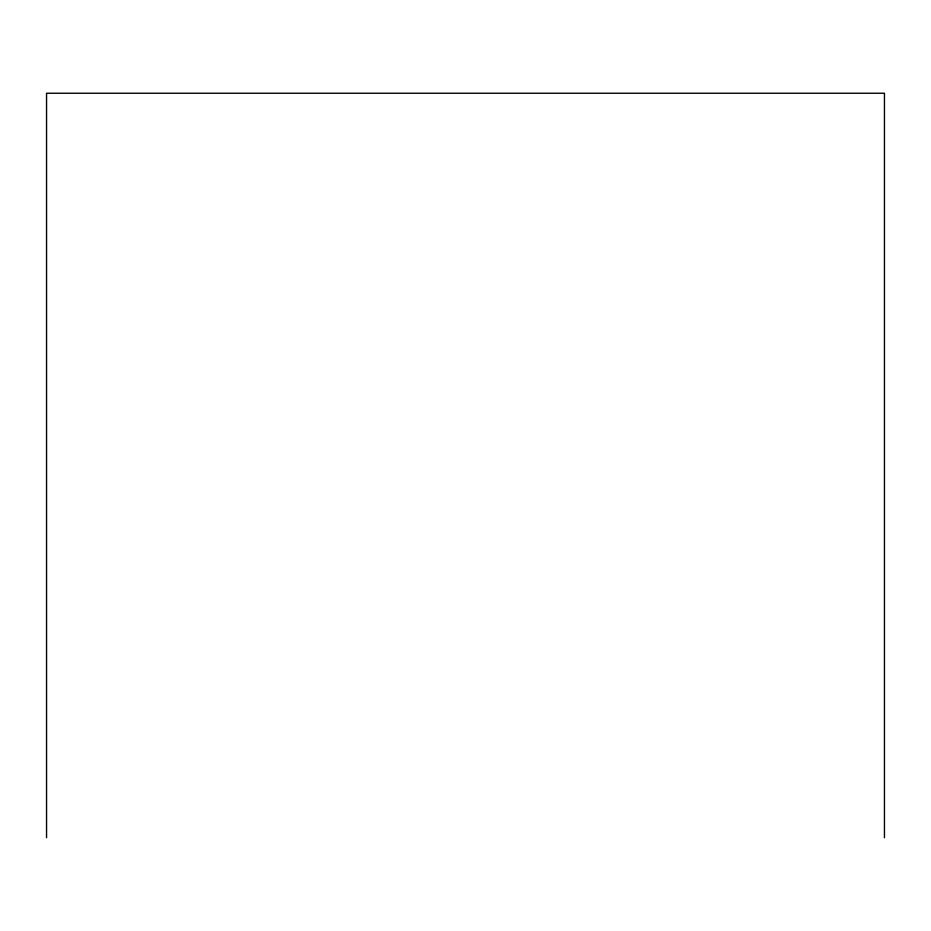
<?xml version="1.0" encoding="UTF-8"?>
<svg xmlns="http://www.w3.org/2000/svg" width="931" height="931" viewBox="0 0 931 931"><rect width="100%" height="100%" fill="white"/><g stroke="black" fill="none" stroke-linecap="round" stroke-linejoin="round"><path stroke-width="1.4" d="M884.45 837.749L884.45 93.251L46.55 93.251L46.55 837.749"/></g></svg>
